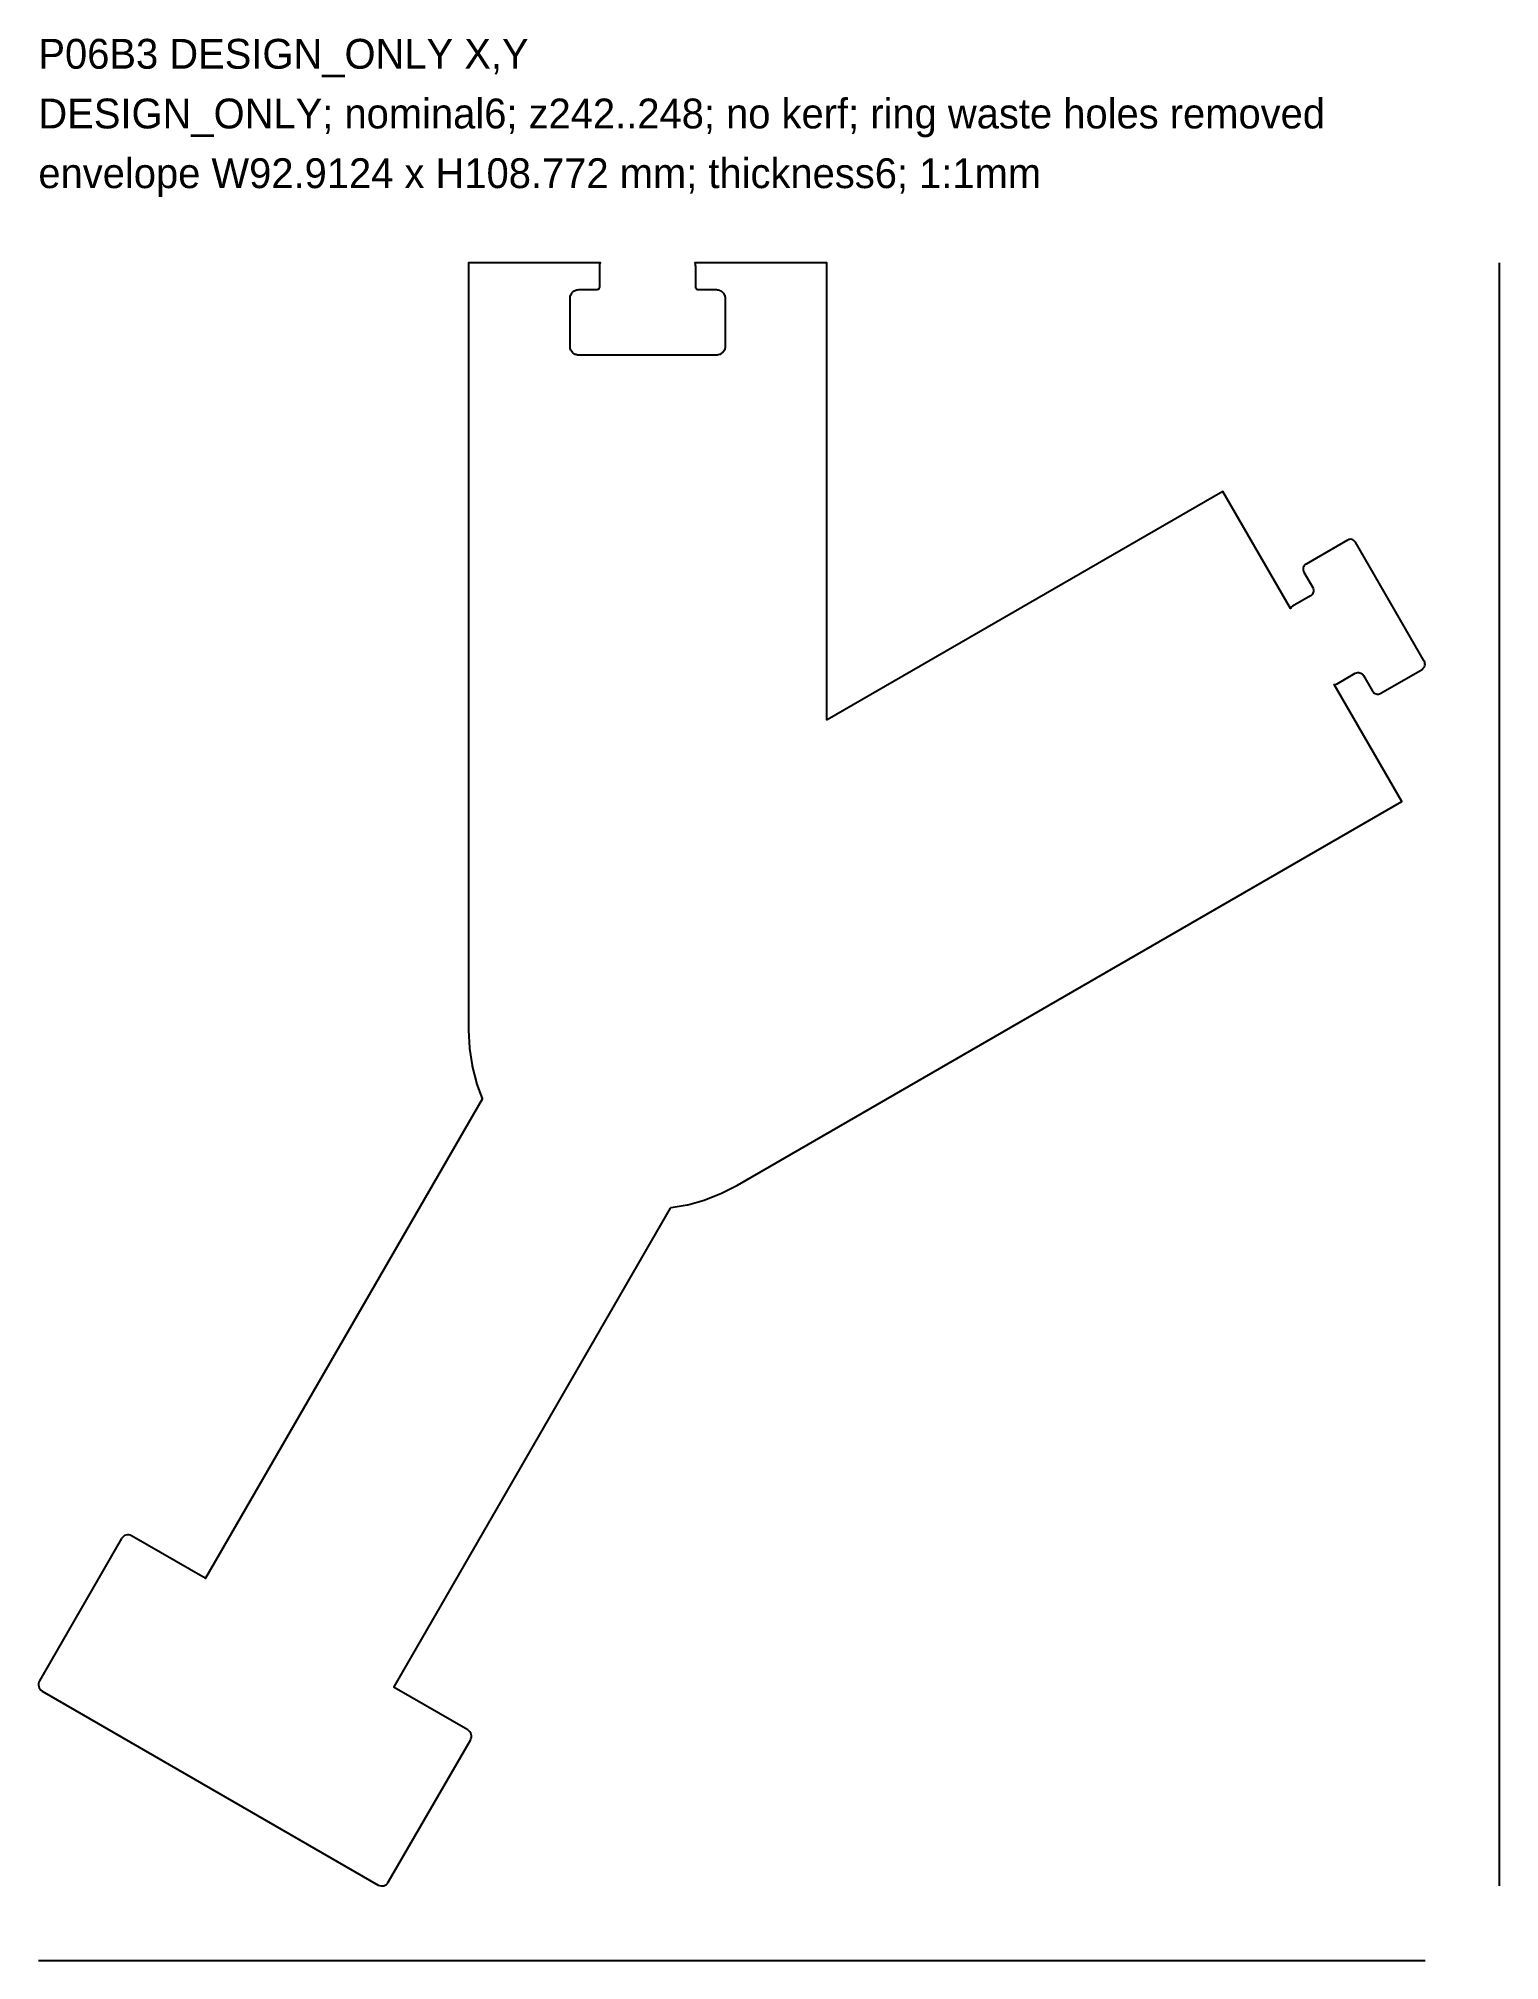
# Model space of a CAD drawing. Header units: millimetres. Extents: x -71 to 27, y -114 to 15.
import ezdxf

# ---------------------------------------------------------------- set-up
doc = ezdxf.new("R2010")
doc.units = ezdxf.units.MM
doc.layers.add('CUT_DESIGN_ONLY', color=1, linetype='Continuous')
doc.layers.add('NOT_CUT_DIMENSIONS', color=5, linetype='Continuous')

msp = doc.modelspace()

# ---------------------------------------------------------------- linework, layer by layer
at = {"layer": 'CUT_DESIGN_ONLY'}
msp.add_lwpolyline([(-24.74, -62.36), (-23.71, -61.83), (-23.68, -61.82), (20.85, -36.11), (16.32, -28.27), (16.37, -28.26), (16.45, -28.25), (16.52, -28.21), (17.73, -27.51), (17.8, -27.48), (17.88, -27.46), (17.96, -27.46), (18.04, -27.47), (18.11, -27.5), (18.18, -27.54), (18.23, -27.6), (18.28, -27.66), (18.88, -28.7), (18.93, -28.76), (18.98, -28.82), (19.05, -28.86), (19.12, -28.89), (19.2, -28.9), (19.28, -28.9), (19.35, -28.88), (19.43, -28.85), (22.2, -27.25), (22.26, -27.2), (22.31, -27.14), (22.36, -27.08), (22.38, -27), (22.4, -26.93), (22.39, -26.85), (22.38, -26.77), (22.34, -26.7), (17.74, -18.73), (17.7, -18.67), (17.64, -18.62), (17.57, -18.57), (17.5, -18.55), (17.42, -18.53), (17.34, -18.54), (17.27, -18.55), (17.2, -18.59), (14.43, -20.19), (14.36, -20.23), (14.31, -20.29), (14.27, -20.36), (14.24, -20.43), (14.23, -20.51), (14.23, -20.58), (14.25, -20.66), (14.28, -20.73), (14.88, -21.77), (14.91, -21.84), (14.93, -21.92), (14.93, -22), (14.92, -22.08), (14.89, -22.15), (14.85, -22.22), (14.8, -22.27), (14.73, -22.32), (13.52, -23.02), (13.46, -23.06), (13.4, -23.12), (13.38, -23.17), (8.85, -15.32), (-17.67, -30.64), (-17.69, -30.64), (-17.69, -30.62), (-17.69, 0), (-26.53, 0), (-26.51, -0.06), (-26.5, -0.1), (-26.5, -0.18), (-26.49, -0.2), (-26.49, -1.59), (-26.49, -1.64), (-26.48, -1.68), (-26.46, -1.71), (-26.44, -1.74), (-26.41, -1.77), (-26.37, -1.78), (-26.33, -1.8), (-26.28, -1.8), (-25.09, -1.8), (-25.08, -1.8), (-25, -1.81), (-24.96, -1.82), (-24.88, -1.84), (-24.85, -1.85), (-24.78, -1.89), (-24.75, -1.91), (-24.69, -1.96), (-24.66, -1.99), (-24.61, -2.05), (-24.59, -2.08), (-24.55, -2.15), (-24.53, -2.19), (-24.51, -2.26), (-24.5, -2.3), (-24.5, -2.38), (-24.49, -2.4), (-24.49, -5.6), (-24.5, -5.62), (-24.5, -5.7), (-24.51, -5.74), (-24.53, -5.81), (-24.55, -5.85), (-24.59, -5.92), (-24.61, -5.95), (-24.66, -6.01), (-24.69, -6.04), (-24.75, -6.09), (-24.78, -6.11), (-24.85, -6.15), (-24.88, -6.16), (-24.96, -6.18), (-25, -6.19), (-25.08, -6.2), (-25.09, -6.2), (-34.29, -6.2), (-34.31, -6.2), (-34.39, -6.19), (-34.43, -6.18), (-34.51, -6.16), (-34.54, -6.15), (-34.61, -6.11), (-34.64, -6.09), (-34.7, -6.04), (-34.73, -6.01), (-34.78, -5.95), (-34.8, -5.92), (-34.84, -5.85), (-34.86, -5.81), (-34.88, -5.74), (-34.89, -5.7), (-34.89, -5.62), (-34.89, -5.6), (-34.89, -2.4), (-34.89, -2.38), (-34.89, -2.3), (-34.88, -2.26), (-34.86, -2.19), (-34.84, -2.15), (-34.8, -2.08), (-34.78, -2.05), (-34.73, -1.99), (-34.7, -1.96), (-34.64, -1.91), (-34.61, -1.89), (-34.54, -1.85), (-34.51, -1.84), (-34.43, -1.82), (-34.39, -1.81), (-34.31, -1.8), (-34.29, -1.8), (-33.1, -1.8), (-33.06, -1.8), (-33.02, -1.78), (-32.98, -1.77), (-32.95, -1.74), (-32.93, -1.71), (-32.91, -1.68), (-32.9, -1.64), (-32.89, -1.59), (-32.89, -0.2), (-32.89, -0.18), (-32.89, -0.1), (-32.88, -0.06), (-32.86, 0), (-41.69, 0), (-41.69, -51.42), (-41.69, -51.45), (-41.64, -52.6), (-41.63, -52.65), (-41.46, -53.79), (-41.45, -53.83), (-41.17, -54.95), (-41.15, -54.99), (-40.79, -56), (-40.78, -56.03), (-40.79, -56.05), (-59.32, -88.14), (-59.33, -88.16), (-59.35, -88.15), (-64.27, -85.31), (-64.36, -85.27), (-64.45, -85.25), (-64.55, -85.25), (-64.65, -85.26), (-64.74, -85.3), (-64.82, -85.35), (-64.89, -85.42), (-64.95, -85.5), (-70.45, -95.02), (-70.49, -95.11), (-70.51, -95.21), (-70.52, -95.31), (-70.5, -95.4), (-70.47, -95.49), (-70.41, -95.58), (-70.35, -95.65), (-70.27, -95.71), (-47.75, -108.71), (-47.66, -108.75), (-47.57, -108.77), (-47.47, -108.77), (-47.37, -108.76), (-47.28, -108.72), (-47.2, -108.67), (-47.12, -108.6), (-47.07, -108.52), (-41.57, -99), (-41.53, -98.91), (-41.5, -98.81), (-41.5, -98.71), (-41.52, -98.62), (-41.55, -98.53), (-41.6, -98.44), (-41.67, -98.37), (-41.75, -98.31), (-46.67, -95.48), (-46.68, -95.46), (-46.67, -95.44), (-28.15, -63.35), (-28.13, -63.33), (-28.11, -63.32), (-27.05, -63.14), (-27, -63.13), (-25.9, -62.81), (-25.85, -62.8), (-24.78, -62.38)], close=True, dxfattribs=at)
at = {"layer": 'NOT_CUT_DIMENSIONS'}
for p, q in [((27.4, -108.77), (27.4, 0)), ((-70.52, -113.77), (22.4, -113.77))]:
    msp.add_line(p, q, dxfattribs=at)

# ---------------------------------------------------------------- texts
for s, p in [('P06B3 DESIGN_ONLY X,Y', (-70.52, 13)), ('DESIGN_ONLY; nominal6; z242..248; no kerf; ring waste holes removed', (-70.52, 9)), ('envelope W92.9124 x H108.772 mm; thickness6; 1:1mm', (-70.52, 5))]:
    msp.add_text(s, height=2, dxfattribs=at).set_placement(p)

doc.saveas('drawing.dxf')
